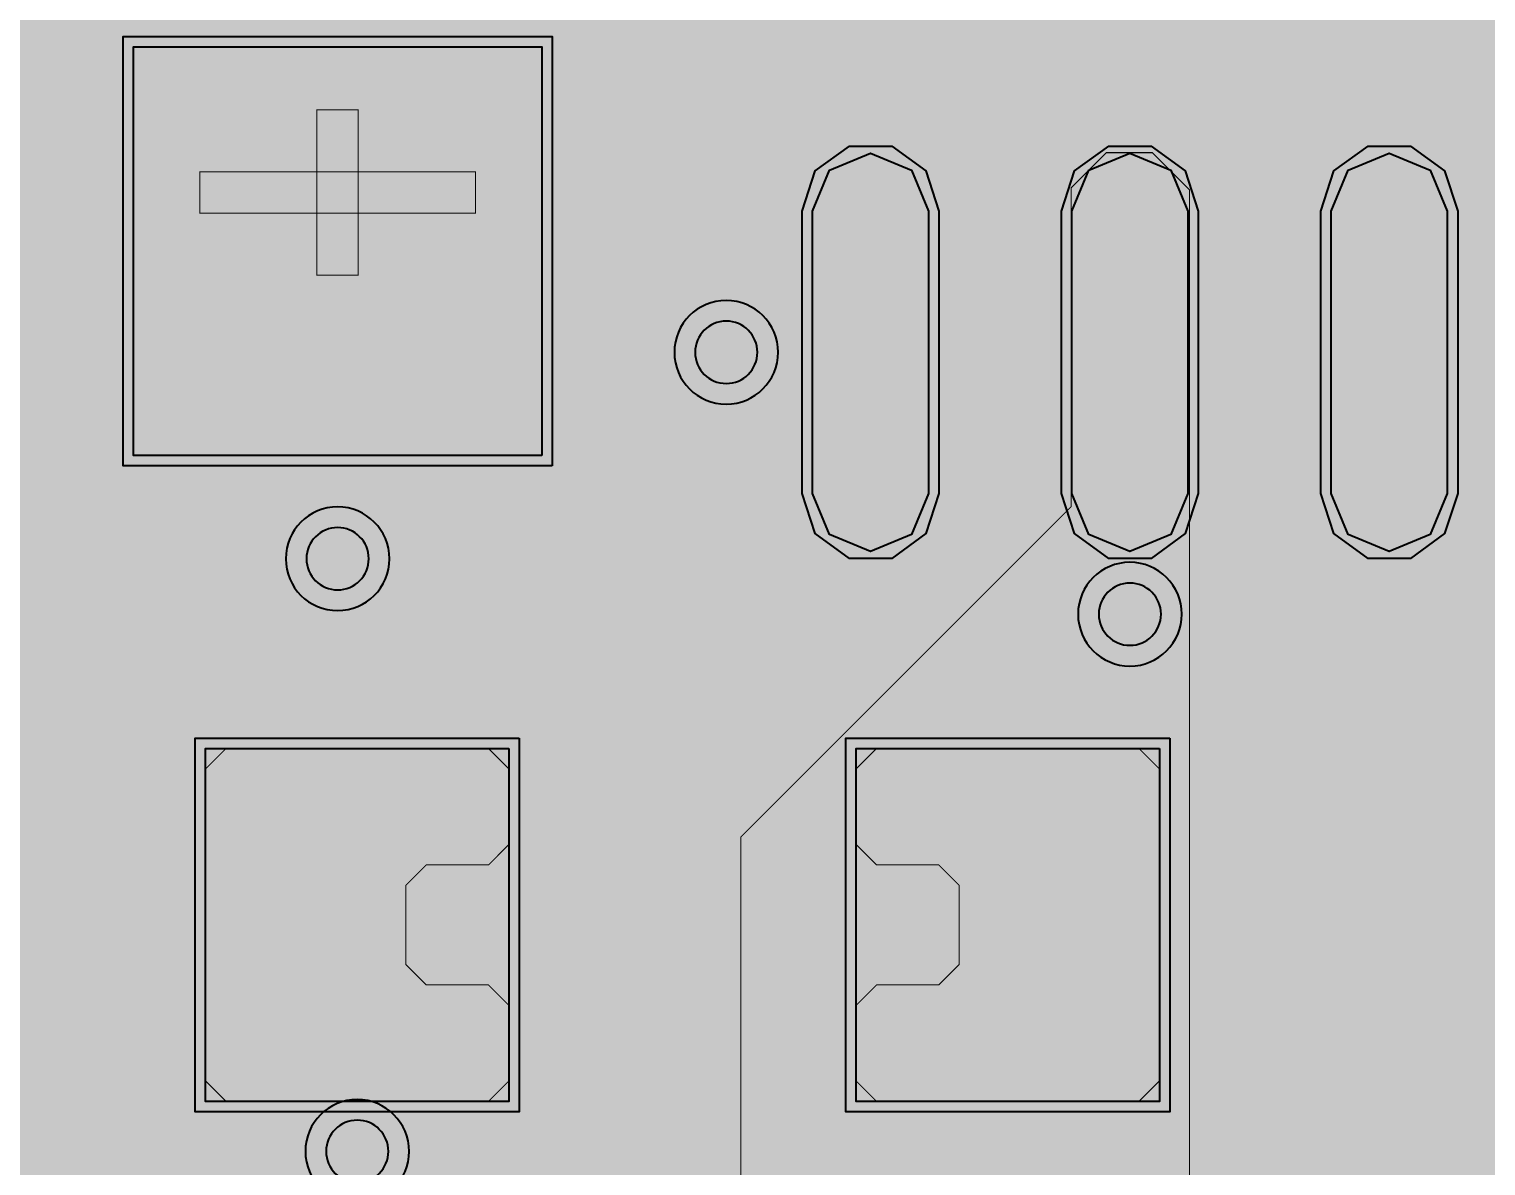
# Model space of a CAD drawing. Header units: millimetres. Extents: x -61 to 56, y -72 to 70.
# Drawn here: x 32.28 to 39.42, y 17.98 to 23.54 of the extents above; entities that cross this region are included whole.
import ezdxf

# ---------------------------------------------------------------- set-up
doc = ezdxf.new("R2010")
doc.units = ezdxf.units.MM
doc.header["$MEASUREMENT"] = 0
for name, color, linetype, true_color in [('02GND', 7, 'Continuous', 0x999966), ('03POWER', 7, 'Continuous', 0x008000), ('Bottom-Layer', 7, 'Continuous', 0x0000ff), ('Document-Layer', 7, 'Continuous', 0xffffff), ('Hole-Layer', 7, 'Continuous', 0x222222), ('Multi-Layer', 7, 'Continuous', 0xc0c0c0), ('Top-Layer', 7, 'Continuous', 0xff0000), ('Top-Paste-Mask-Layer', 7, 'Continuous', 0x808080), ('Top-Silkscreen-Layer', 7, 'Continuous', 0xffcc00), ('Top-Solder-Mask-Layer', 7, 'Continuous', 0x800080)]:
    doc.layers.add(name, color=color, linetype=linetype, true_color=true_color)

msp = doc.modelspace()

# ---------------------------------------------------------------- hatches: boundary and pattern name
at = {"layer": '02GND'}
for points in [[(-49.642, 52.1533), (49.642, 52.1533), (49.642, -62.142), (-49.642, -62.142)], [(35.0835, 21.9609), (35.1655, 21.6549), (35.3895, 21.4308), (35.6956, 21.3488), (36.0017, 21.4308), (36.2257, 21.6549), (36.3077, 21.9609), (36.2257, 22.267), (36.0017, 22.4911), (35.6956, 22.5731), (35.3895, 22.4911), (35.1655, 22.267)], [(37.0598, 20.6787), (37.1419, 20.3726), (37.3659, 20.1485), (37.672, 20.0665), (37.9781, 20.1485), (38.2021, 20.3726), (38.2841, 20.6787), (38.2021, 20.9847), (37.9781, 21.2088), (37.672, 21.2908), (37.3659, 21.2088), (37.1419, 20.9847)]]:
    msp.add_hatch(color=256, dxfattribs=at).paths.add_polyline_path(points)
at = {"layer": '03POWER'}
for points in [[(48.499, -56.0416), (48.5811, -56.3479), (48.8055, -56.572), (49.112, -56.6537), (49.4182, -56.5711), (49.642, -56.3464), (49.642, -62.142), (44.1922, -62.142), (44.3927, -61.9566), (44.4927, -61.7025), (44.4722, -61.4302), (45.1891, -61.7036), (45.9498, -61.8043), (46.7131, -61.7268), (47.438, -61.4754), (48.0854, -61.0636), (48.6204, -60.5136), (49.0141, -59.855), (49.2453, -59.1234), (49.3016, -58.3582), (49.1799, -57.6006), (48.8867, -56.8916), (48.438, -56.2692), (47.8578, -55.7672), (47.1774, -55.4124), (46.4336, -55.2241), (45.6664, -55.2125), (44.9172, -55.378), (44.2264, -55.7119), (43.6312, -56.1961), (43.1637, -56.8045), (42.8491, -57.5043), (42.7044, -58.2579), (42.7374, -59.0244), (42.9463, -59.7627), (43.3198, -60.433), (43.8378, -60.999), (-43.3618, -60.999), (-43.6207, -61.0564), (-43.831, -61.218), (-43.9533, -61.4534), (-43.9644, -61.7184), (-43.8625, -61.9632), (-43.6666, -62.142), (-49.642, -62.142), (-49.642, -56.5819), (-49.4335, -56.7975), (-49.1476, -56.8882), (-48.8529, -56.8322), (-49.1622, -57.5412), (-49.2982, -58.3027), (-49.2534, -59.075), (-49.0303, -59.8157), (-48.6412, -60.4842), (-48.1072, -61.0439), (-47.4578, -61.4642), (-46.7284, -61.722), (-45.9591, -61.8032), (-45.1921, -61.7032), (-44.4692, -61.4277), (-43.8302, -60.9917), (-43.3101, -60.4191), (-42.9374, -59.7413), (-42.7325, -58.9953), (-42.7065, -58.2222), (-42.8611, -57.4642), (-43.1876, -56.763), (-43.6682, -56.1568), (-44.2766, -55.679), (-44.9793, -55.3557), (-45.738, -55.2047), (-46.511, -55.2341), (-47.256, -55.4425), (-47.9321, -55.8184), (-48.5023, -56.3411), (-48.4998, -56.3091), (-48.499, -56.2771), (-48.499, 51.315), (-19.4026, 51.315), (-19.6295, 51.1437), (-19.7546, 50.8885), (-19.7509, 50.6043), (-19.6192, 50.3524), (-19.388, 50.1871), (-19.6578, 49.9772), (-19.7729, 49.6553), (-19.6975, 49.3219), (-19.4552, 49.0809), (-19.6839, 48.8583), (-19.7695, 48.5508), (-19.6886, 48.242), (-19.4633, 48.0159), (-19.1548, 47.934), (-18.847, 48.0185), (-18.6236, 48.2465), (-18.5453, 48.5559), (-18.6335, 48.8627), (-18.8641, 49.0834), (-18.625, 49.3243), (-18.5509, 49.6555), (-18.6646, 49.9752), (-18.9312, 50.1853), (-18.6981, 50.3494), (-18.5646, 50.6015), (-18.5597, 50.8866), (-18.6846, 51.143), (-18.9121, 51.315), (48.4255, 51.315), (48.499, 51.2415)], [(35.0835, 21.9609), (35.1655, 21.6549), (35.3895, 21.4308), (35.6956, 21.3488), (36.0017, 21.4308), (36.2257, 21.6549), (36.3077, 21.9609), (36.2257, 22.267), (36.0017, 22.4911), (35.6956, 22.5731), (35.3895, 22.4911), (35.1655, 22.267)], [(33.1805, 20.9503), (33.2625, 20.6442), (33.4866, 20.4202), (33.7927, 20.3381), (34.0987, 20.4202), (34.3228, 20.6442), (34.4048, 20.9503), (34.3228, 21.2564), (34.0987, 21.4804), (33.7927, 21.5624), (33.4866, 21.4804), (33.2625, 21.2564)], [(37.0598, 20.6787), (37.1419, 20.3726), (37.3659, 20.1485), (37.672, 20.0665), (37.9781, 20.1485), (38.2021, 20.3726), (38.2841, 20.6787), (38.2021, 20.9847), (37.9781, 21.2088), (37.672, 21.2908), (37.3659, 21.2088), (37.1419, 20.9847)], [(33.2766, 18.0485), (33.3586, 17.7424), (33.5827, 17.5184), (33.8888, 17.4363), (34.1948, 17.5184), (34.4189, 17.7424), (34.5009, 18.0485), (34.4189, 18.3546), (34.1948, 18.5786), (33.8888, 18.6606), (33.5827, 18.5786), (33.3586, 18.3546)]]:
    msp.add_hatch(color=256, dxfattribs=at).paths.add_polyline_path(points)
at = {"layer": 'Bottom-Layer'}
for points in [[(-49.642, -62.142), (-49.642, 52.1533), (49.642, 52.1533), (49.642, -62.142)], [(23.0869, 21.9609), (23.1689, 21.6549), (23.393, 21.4308), (23.699, 21.3488), (35.6723, 21.3488), (34.3978, 20.0743), (26.7457, 20.0743), (26.4167, 19.9992), (26.1529, 19.7888), (26.0065, 19.4848), (26.0065, 19.1474), (26.1529, 18.8434), (26.4167, 18.6331), (26.7457, 18.558), (34.7118, 18.558), (35.0019, 18.6157), (35.2479, 18.78), (37.0653, 20.5974), (37.16, 20.3431), (37.3554, 20.1547), (37.6131, 20.0694), (37.8823, 20.1038), (38.1102, 20.2512), (38.2519, 20.4827), (39.4016, 21.6324), (40.8249, 21.6324), (41.1258, 21.5696), (41.4193, 21.661), (41.6314, 21.8835), (41.7086, 22.181), (41.6314, 22.4786), (41.4193, 22.7011), (41.1258, 22.7925), (40.8249, 22.7297), (39.1975, 22.7297), (41.7262, 25.2584), (41.8906, 25.5044), (41.9483, 25.7945), (41.9483, 27.1671), (41.8732, 27.496), (41.6628, 27.7598), (41.3589, 27.9062), (41.0214, 27.9062), (40.7175, 27.7598), (40.5071, 27.496), (40.432, 27.1671), (40.432, 26.1085), (36.3073, 21.9838), (36.2179, 22.2801), (35.995, 22.4948), (35.6956, 22.5731), (23.699, 22.5731), (23.393, 22.4911), (23.1689, 22.267)]]:
    msp.add_hatch(color=256, dxfattribs=at).paths.add_polyline_path(points)
at = {"layer": 'Document-Layer'}
for points in [[(33.6914, 22.3385), (33.6914, 23.1486), (33.8939, 23.1486), (33.8939, 22.3385)], [(33.6914, 22.3385), (33.6914, 23.1486), (33.8939, 23.1486), (33.8939, 22.3385)], [(33.1176, 22.6423), (33.1176, 22.8448), (34.4677, 22.8448), (34.4677, 22.6423)], [(33.1176, 22.6423), (33.1176, 22.8448), (34.4677, 22.8448), (34.4677, 22.6423)]]:
    msp.add_hatch(color=256, dxfattribs=at).paths.add_polyline_path(points)
at = {"layer": 'Top-Layer'}
for points in [[(-49.642, -62.142), (-49.642, 52.1533), (49.642, 52.1533), (49.642, -62.142)], [(39.6073, 31.1852), (38.6451, 31.1852), (38.466, 31.1372), (38.3349, 31.0061), (38.2869, 30.8271), (38.2869, 29.4771), (38.3146, 29.339), (38.3934, 29.2222), (38.3934, 28.3961), (38.3236, 28.2355), (38.2997, 28.0621), (38.2997, 26.6802), (38.3779, 26.3732), (38.5933, 26.1409), (38.8935, 26.0397), (39.2056, 26.0944), (39.4536, 26.2917), (39.5771, 26.5834), (39.61, 26.4564), (39.668, 26.3388), (39.7198, 26.1673), (39.8241, 26.0216), (40.2546, 25.5911), (40.4326, 25.4722), (40.6426, 25.4304), (41.3773, 25.4304), (41.3688, 25.3861), (41.3659, 25.3411), (41.3659, 24.8912), (39.8241, 23.3494), (39.7102, 23.1831), (39.664, 22.9869), (39.6087, 22.8721), (39.5771, 22.7487), (39.433, 23.0661), (39.1443, 23.2615), (38.796, 23.2774), (38.4908, 23.1089), (38.3185, 22.8058), (38.2844, 22.916), (38.217, 23.0096), (38.1743, 23.0524), (38.1263, 23.1061), (38.0726, 23.154), (38.035, 23.1916), (37.9188, 23.2692), (37.7818, 23.2965), (37.5568, 23.2965), (37.4197, 23.2692), (37.3035, 23.1916), (37.2243, 23.1124), (37.2179, 23.1061), (37.2115, 23.0996), (37.1308, 23.0189), (37.0598, 22.9178), (37.0274, 22.7986), (36.8868, 23.0733), (36.6343, 23.2508), (36.3282, 23.2899), (36.0391, 23.1818), (35.8339, 22.9514), (35.7597, 22.6519), (35.7597, 22.5731), (35.6956, 22.5731), (35.3895, 22.4911), (35.1655, 22.267), (35.0835, 21.9609), (35.1655, 21.6549), (35.3895, 21.4308), (35.6956, 21.3488), (35.7597, 21.3488), (35.7597, 21.27), (35.8307, 20.9766), (36.0279, 20.748), (36.3077, 20.6347), (35.5133, 19.8403), (35.4357, 19.7241), (35.4084, 19.587), (35.4084, 15.0517), (35.4357, 14.9147), (35.5133, 14.7985), (35.8624, 14.4494), (35.9786, 14.3718), (36.1156, 14.3445), (37.6112, 14.3445), (37.7483, 14.3718), (37.8645, 14.4494), (38.217, 14.8019), (38.2946, 14.9181), (38.3219, 15.0552), (38.3219, 21.1028), (38.3517, 21.0168), (38.3934, 20.936), (38.3934, 20.7057), (38.4352, 20.4957), (38.5541, 20.3177), (38.7748, 20.097), (38.9528, 19.9781), (39.1627, 19.9364), (42.492, 19.9364), (42.702, 19.9781), (42.88, 20.0971), (43.9173, 21.1344), (44.7544, 21.1344), (44.9334, 21.1824), (45.0645, 21.3135), (45.1125, 21.4925), (45.1125, 21.6324), (45.2537, 21.6324), (45.2537, 21.4925), (45.3017, 21.3135), (45.4328, 21.1824), (45.6118, 21.1344), (46.7444, 21.1344), (46.9234, 21.1824), (47.0545, 21.3135), (47.1025, 21.4925), (47.1025, 22.8696), (47.0545, 23.0486), (46.9234, 23.1797), (46.7444, 23.2277), (45.6118, 23.2277), (45.4328, 23.1797), (45.3017, 23.0486), (45.2537, 22.8696), (45.2537, 22.7297), (45.1125, 22.7297), (45.1125, 22.8696), (45.0645, 23.0486), (44.9334, 23.1797), (44.7544, 23.2277), (43.6218, 23.2277), (43.4427, 23.1797), (43.3117, 23.0486), (43.2637, 22.8696), (43.2637, 22.0325), (43.1125, 21.8813), (43.1125, 22.8696), (43.0645, 23.0486), (42.9334, 23.1797), (42.7544, 23.2277), (41.6218, 23.2277), (41.4427, 23.1797), (41.3117, 23.0486), (41.2637, 22.8696), (41.2637, 22.7699), (41.0534, 22.7917), (40.8483, 22.7406), (40.8426, 22.7748), (40.835, 22.8085), (41.6644, 23.6379), (41.6941, 23.6342), (41.7241, 23.6329), (43.1341, 23.6329), (43.3132, 23.6809), (43.4442, 23.812), (43.4922, 23.991), (43.4922, 25.3411), (43.4658, 25.4762), (43.3903, 25.5913), (43.9193, 26.1204), (44.7564, 26.1204), (44.9354, 26.1684), (45.0665, 26.2995), (45.1145, 26.4785), (45.1145, 26.6184), (45.2557, 26.6184), (45.2557, 26.4785), (45.3037, 26.2995), (45.4348, 26.1684), (45.6138, 26.1204), (46.7464, 26.1204), (46.9254, 26.1684), (47.0565, 26.2995), (47.1045, 26.4785), (47.1045, 27.8556), (47.0565, 28.0346), (46.9254, 28.1657), (46.7464, 28.2137), (45.6138, 28.2137), (45.4348, 28.1657), (45.3037, 28.0346), (45.2557, 27.8556), (45.2557, 27.7157), (45.1145, 27.7157), (45.1145, 27.8556), (45.0665, 28.0346), (44.9354, 28.1657), (44.7564, 28.2137), (43.6238, 28.2137), (43.4447, 28.1657), (43.3137, 28.0346), (43.2657, 27.8556), (43.2657, 27.0185), (43.1145, 26.8674), (43.1145, 27.8556), (43.0665, 28.0346), (42.9354, 28.1657), (42.7564, 28.2137), (41.6238, 28.2137), (41.3965, 28.1323), (41.2725, 27.9252), (41.1901, 27.9252), (41.0178, 27.9053), (40.8544, 27.8468), (40.8544, 28.0621), (40.7763, 28.3691), (40.5609, 28.6014), (40.2606, 28.7026), (39.9486, 28.6479), (39.7006, 28.4506), (39.5771, 28.1589), (39.5457, 28.2818), (39.4907, 28.3961), (39.4907, 29.1189), (40.0551, 29.1189), (40.2342, 29.1669), (40.3652, 29.298), (40.4132, 29.4771), (40.4132, 30.4393), (41.3013, 31.3274), (42.0553, 31.3274), (42.2344, 31.3754), (42.3655, 31.5065), (42.4135, 31.6856), (42.4135, 33.0626), (42.3655, 33.2416), (42.2344, 33.3727), (42.0553, 33.4207), (40.9228, 33.4207), (40.7437, 33.3727), (40.6127, 33.2416), (40.5647, 33.0626), (40.5647, 32.1426), (40.4135, 31.9914), (40.4135, 33.0626), (40.3655, 33.2416), (40.2344, 33.3727), (40.0553, 33.4207), (38.9228, 33.4207), (38.7437, 33.3727), (38.6127, 33.2416), (38.5647, 33.0626), (38.5647, 32.9227), (38.4182, 32.9227), (38.4182, 33.0491), (38.3702, 33.2281), (38.2391, 33.3592), (38.0601, 33.4072), (36.6501, 33.4072), (36.471, 33.3592), (36.3399, 33.2281), (36.2919, 33.0491), (36.2919, 31.6991), (36.3399, 31.52), (36.471, 31.3889), (36.6501, 31.3409), (38.0601, 31.3409), (38.2391, 31.3889), (38.3702, 31.52), (38.4182, 31.6991), (38.4182, 31.8254), (38.5647, 31.8254), (38.5647, 31.6856), (38.6127, 31.5065), (38.7437, 31.3754), (38.9228, 31.3274), (39.7495, 31.3274)], [(34.7927, 21.4561), (32.7927, 21.4561), (32.7927, 23.4561), (34.7927, 23.4561)], [(37.384, 22.7656), (37.5568, 22.9384), (37.7818, 22.9384), (37.9638, 22.7564), (37.9638, 15.0552), (37.6112, 14.7027), (36.1156, 14.7027), (35.7666, 15.0517), (35.7666, 19.587), (37.384, 21.2045)], [(36.6863, 21.27), (36.603, 21.0691), (36.4021, 20.9858), (36.2011, 21.0691), (36.1179, 21.27), (36.1179, 22.6519), (36.2011, 22.8528), (36.4021, 22.9361), (36.603, 22.8528), (36.6863, 22.6519)], [(37.9563, 21.27), (37.873, 21.0691), (37.6721, 20.9858), (37.4711, 21.0691), (37.3879, 21.27), (37.3879, 22.6519), (37.4711, 22.8528), (37.6721, 22.9361), (37.873, 22.8528), (37.9563, 22.6519)], [(39.2263, 21.27), (39.143, 21.0691), (38.9421, 20.9858), (38.7411, 21.0691), (38.6579, 21.27), (38.6579, 22.6519), (38.7411, 22.8528), (38.9421, 22.9361), (39.143, 22.8528), (39.2263, 22.6519)], [(34.6313, 20.0212), (34.6313, 18.2933), (33.1463, 18.2933), (33.1463, 20.0212)], [(37.8164, 20.0212), (37.8164, 18.2933), (36.3314, 18.2933), (36.3314, 20.0212)]]:
    msp.add_hatch(color=256, dxfattribs=at).paths.add_polyline_path(points)
at = {"layer": 'Top-Paste-Mask-Layer'}
for points in [[(34.7927, 21.4561), (32.7927, 21.4561), (32.7927, 23.4561), (34.7927, 23.4561)], [(36.6863, 21.27), (36.603, 21.0691), (36.4021, 20.9858), (36.2011, 21.0691), (36.1179, 21.27), (36.1179, 22.6519), (36.2011, 22.8528), (36.4021, 22.9361), (36.603, 22.8528), (36.6863, 22.6519)], [(37.9563, 21.27), (37.873, 21.0691), (37.6721, 20.9858), (37.4711, 21.0691), (37.3879, 21.27), (37.3879, 22.6519), (37.4711, 22.8528), (37.6721, 22.9361), (37.873, 22.8528), (37.9563, 22.6519)], [(39.2263, 21.27), (39.143, 21.0691), (38.9421, 20.9858), (38.7411, 21.0691), (38.6579, 21.27), (38.6579, 22.6519), (38.7411, 22.8528), (38.9421, 22.9361), (39.143, 22.8528), (39.2263, 22.6519)], [(34.6313, 19.9213), (34.6313, 19.551), (34.5313, 19.451), (34.2264, 19.451), (34.1264, 19.351), (34.1264, 18.9635), (34.2264, 18.8635), (34.5313, 18.8635), (34.6313, 18.7635), (34.6313, 18.3932), (34.5313, 18.2932), (33.2463, 18.2932), (33.1463, 18.3932), (33.1463, 19.9213), (33.2463, 20.0213), (34.5313, 20.0213)], [(34.6313, 19.9213), (34.6313, 19.551), (34.5313, 19.451), (34.2264, 19.451), (34.1264, 19.351), (34.1264, 18.9635), (34.2264, 18.8635), (34.5313, 18.8635), (34.6313, 18.7635), (34.6313, 18.3932), (34.5313, 18.2932), (33.2463, 18.2932), (33.1463, 18.3932), (33.1463, 19.9213), (33.2463, 20.0213), (34.5313, 20.0213)], [(36.3314, 19.9213), (36.4314, 20.0213), (37.7163, 20.0213), (37.8163, 19.9213), (37.8163, 18.3932), (37.7163, 18.2932), (36.4314, 18.2932), (36.3314, 18.3932), (36.3314, 18.7635), (36.4314, 18.8635), (36.7363, 18.8635), (36.8363, 18.9635), (36.8363, 19.351), (36.7363, 19.451), (36.4314, 19.451), (36.3314, 19.551)], [(36.3314, 19.9213), (36.4314, 20.0213), (37.7163, 20.0213), (37.8163, 19.9213), (37.8163, 18.3932), (37.7163, 18.2932), (36.4314, 18.2932), (36.3314, 18.3932), (36.3314, 18.7635), (36.4314, 18.8635), (36.7363, 18.8635), (36.8363, 18.9635), (36.8363, 19.351), (36.7363, 19.451), (36.4314, 19.451), (36.3314, 19.551)]]:
    msp.add_hatch(color=256, dxfattribs=at).paths.add_polyline_path(points)
at = {"layer": 'Top-Solder-Mask-Layer'}
for points in [[(34.8435, 21.4053), (32.7419, 21.4053), (32.7419, 23.5069), (34.8435, 23.5069)], [(36.7371, 21.27), (36.6731, 21.0731), (36.5056, 20.9514), (36.2986, 20.9514), (36.1311, 21.0731), (36.0671, 21.27), (36.0671, 22.6519), (36.1311, 22.8488), (36.2986, 22.9705), (36.5056, 22.9705), (36.6731, 22.8488), (36.7371, 22.6519)], [(38.0071, 21.27), (37.9431, 21.0731), (37.7756, 20.9514), (37.5686, 20.9514), (37.4011, 21.0731), (37.3371, 21.27), (37.3371, 22.6519), (37.4011, 22.8488), (37.5686, 22.9705), (37.7756, 22.9705), (37.9431, 22.8488), (38.0071, 22.6519)], [(39.2771, 21.27), (39.2131, 21.0731), (39.0456, 20.9514), (38.8386, 20.9514), (38.6711, 21.0731), (38.6071, 21.27), (38.6071, 22.6519), (38.6711, 22.8488), (38.8386, 22.9705), (39.0456, 22.9705), (39.2131, 22.8488), (39.2771, 22.6519)], [(34.6821, 20.072), (34.6821, 18.2425), (33.0955, 18.2425), (33.0955, 20.072)], [(37.8672, 20.072), (37.8672, 18.2425), (36.2806, 18.2425), (36.2806, 20.072)]]:
    msp.add_hatch(color=256, dxfattribs=at).paths.add_polyline_path(points)

# ---------------------------------------------------------------- linework, layer by layer
at = {"layer": '02GND', "const_width": 0.0508}
for points in [[(35.0835, 21.9609), (35.1655, 21.6549), (35.3895, 21.4308), (35.6956, 21.3488), (36.0017, 21.4308), (36.2257, 21.6549), (36.3077, 21.9609), (36.2257, 22.267), (36.0017, 22.4911), (35.6956, 22.5731), (35.3895, 22.4911), (35.1655, 22.267)], [(37.0598, 20.6787), (37.1419, 20.3726), (37.3659, 20.1485), (37.672, 20.0665), (37.9781, 20.1485), (38.2021, 20.3726), (38.2841, 20.6787), (38.2021, 20.9847), (37.9781, 21.2088), (37.672, 21.2908), (37.3659, 21.2088), (37.1419, 20.9847)]]:
    msp.add_lwpolyline(points, close=True, dxfattribs=at)
at = {"layer": '03POWER', "const_width": 0.0508}
for points in [[(35.0835, 21.9609), (35.1655, 21.6549), (35.3895, 21.4308), (35.6956, 21.3488), (36.0017, 21.4308), (36.2257, 21.6549), (36.3077, 21.9609), (36.2257, 22.267), (36.0017, 22.4911), (35.6956, 22.5731), (35.3895, 22.4911), (35.1655, 22.267)], [(33.1805, 20.9503), (33.2625, 20.6442), (33.4866, 20.4202), (33.7927, 20.3381), (34.0987, 20.4202), (34.3228, 20.6442), (34.4048, 20.9503), (34.3228, 21.2564), (34.0987, 21.4804), (33.7927, 21.5624), (33.4866, 21.4804), (33.2625, 21.2564)], [(37.0598, 20.6787), (37.1419, 20.3726), (37.3659, 20.1485), (37.672, 20.0665), (37.9781, 20.1485), (38.2021, 20.3726), (38.2841, 20.6787), (38.2021, 20.9847), (37.9781, 21.2088), (37.672, 21.2908), (37.3659, 21.2088), (37.1419, 20.9847)], [(33.2766, 18.0485), (33.3586, 17.7424), (33.5827, 17.5184), (33.8888, 17.4363), (34.1948, 17.5184), (34.4189, 17.7424), (34.5009, 18.0485), (34.4189, 18.3546), (34.1948, 18.5786), (33.8888, 18.6606), (33.5827, 18.5786), (33.3586, 18.3546)]]:
    msp.add_lwpolyline(points, close=True, dxfattribs=at)
at = {"layer": 'Bottom-Layer'}
for points, const_width in [([(41.1901, 25.7945), (34.7118, 19.3161)], 0.8), ([(40.432, 26.1085), (36.3073, 21.9838), (36.2179, 22.2801), (35.995, 22.4948), (35.6956, 22.5731), (23.699, 22.5731)], 0.0508), ([(40.8249, 22.7297), (39.1975, 22.7297), (41.7262, 25.2584)], 0.0508), ([(39.1744, 22.181), (37.672, 20.6787)], 0.381), ([(41.0964, 22.181), (39.1744, 22.181)], 0.381), ([(23.699, 21.9609), (35.6956, 21.9609)], 0.508), ([(26.7457, 18.558), (34.7118, 18.558), (35.0019, 18.6157), (35.2479, 18.78), (37.0653, 20.5974), (37.16, 20.3431), (37.3554, 20.1547), (37.6131, 20.0694), (37.8823, 20.1038), (38.1102, 20.2512), (38.2519, 20.4827), (39.4016, 21.6324), (40.8249, 21.6324)], 0.0508), ([(23.699, 21.3488), (35.6723, 21.3488), (34.3978, 20.0743), (26.7457, 20.0743)], 0.0508), ([(26.7457, 19.3161), (34.7118, 19.3161)], 0.8)]:
    msp.add_lwpolyline(points, dxfattribs=dict(at, const_width=const_width))
at = {"layer": 'Document-Layer', "const_width": 0.00508}
for points in [[(33.6914, 22.3385), (33.6914, 23.1486), (33.8939, 23.1486), (33.8939, 22.3385)], [(33.6914, 22.3385), (33.6914, 23.1486), (33.8939, 23.1486), (33.8939, 22.3385)], [(33.1176, 22.6423), (33.1176, 22.8448), (34.4677, 22.8448), (34.4677, 22.6423)], [(33.1176, 22.6423), (33.1176, 22.8448), (34.4677, 22.8448), (34.4677, 22.6423)]]:
    msp.add_lwpolyline(points, close=True, dxfattribs=at)
at = {"layer": 'Document-Layer', "const_width": 0.3}
msp.add_lwpolyline([(36.252, 21.266, 1), (36.5522, 21.266, 1)], format="xyb", close=True, dxfattribs=at)
msp.add_lwpolyline([(36.252, 21.266, 1), (36.5522, 21.266, 1)], format="xyb", close=True, dxfattribs=at)
at = {"layer": 'Hole-Layer'}
for points in [[(35.5431, 21.9609, 1), (35.8481, 21.9609, 1)], [(33.6402, 20.9503, 1), (33.9452, 20.9503, 1)], [(37.5195, 20.6787, 1), (37.8245, 20.6787, 1)], [(33.7363, 18.0485, 1), (34.0413, 18.0485, 1)]]:
    msp.add_lwpolyline(points, format="xyb", close=True, dxfattribs=at)
at = {"layer": 'Multi-Layer'}
for points in [[(35.4416, 21.9609, 1), (35.9496, 21.9609, 1)], [(33.5387, 20.9503, 1), (34.0467, 20.9503, 1)], [(37.418, 20.6787, 1), (37.926, 20.6787, 1)], [(33.6348, 18.0485, 1), (34.1428, 18.0485, 1)]]:
    msp.add_lwpolyline(points, format="xyb", close=True, dxfattribs=at)
at = {"layer": 'Top-Layer'}
for points in [[(34.7927, 21.4561), (32.7927, 21.4561), (32.7927, 23.4561), (34.7927, 23.4561)], [(36.6863, 21.27), (36.603, 21.0691), (36.4021, 20.9858), (36.2011, 21.0691), (36.1179, 21.27), (36.1179, 22.6519), (36.2011, 22.8528), (36.4021, 22.9361), (36.603, 22.8528), (36.6863, 22.6519)], [(37.9563, 21.27), (37.873, 21.0691), (37.6721, 20.9858), (37.4711, 21.0691), (37.3879, 21.27), (37.3879, 22.6519), (37.4711, 22.8528), (37.6721, 22.9361), (37.873, 22.8528), (37.9563, 22.6519)], [(39.2263, 21.27), (39.143, 21.0691), (38.9421, 20.9858), (38.7411, 21.0691), (38.6579, 21.27), (38.6579, 22.6519), (38.7411, 22.8528), (38.9421, 22.9361), (39.143, 22.8528), (39.2263, 22.6519)], [(34.6313, 20.0212), (34.6313, 18.2933), (33.1463, 18.2933), (33.1463, 20.0212)], [(37.8164, 20.0212), (37.8164, 18.2933), (36.3314, 18.2933), (36.3314, 20.0212)]]:
    msp.add_lwpolyline(points, close=True, dxfattribs=at)
for points, const_width in [([(39.5771, 22.7487), (39.433, 23.0661), (39.1443, 23.2615), (38.796, 23.2774), (38.4908, 23.1089), (38.3185, 22.8058), (38.2844, 22.916), (38.217, 23.0096), (38.1743, 23.0524), (38.1263, 23.1061), (38.0726, 23.154), (38.035, 23.1916), (37.9188, 23.2692), (37.7818, 23.2965), (37.5568, 23.2965), (37.4197, 23.2692), (37.3035, 23.1916), (37.2243, 23.1124), (37.2179, 23.1061), (37.2115, 23.0996), (37.1308, 23.0189), (37.0598, 22.9178), (37.0274, 22.7986), (36.8868, 23.0733), (36.6343, 23.2508), (36.3282, 23.2899), (36.0391, 23.1818), (35.8339, 22.9514), (35.7597, 22.6519), (35.7597, 22.5731), (35.6956, 22.5731), (35.3895, 22.4911), (35.1655, 22.267), (35.0835, 21.9609), (35.1655, 21.6549), (35.3895, 21.4308), (35.6956, 21.3488), (35.7597, 21.3488), (35.7597, 21.27), (35.8307, 20.9766), (36.0279, 20.748), (36.3077, 20.6347), (35.5133, 19.8403), (35.4357, 19.7241), (35.4084, 19.587), (35.4084, 15.0517)], 0.0508), ([(33.7927, 22.4561), (33.7927, 20.9503)], 0.508), ([(36.4021, 21.9609), (35.6956, 21.9609)], 0.508), ([(38.9421, 21.9609), (38.9421, 20.7057)], 0.381), ([(38.3219, 15.0552), (38.3219, 21.1028), (38.3517, 21.0168), (38.3934, 20.936), (38.3934, 20.7057), (38.4352, 20.4957), (38.5541, 20.3177), (38.7748, 20.097), (38.9528, 19.9781), (39.1627, 19.9364), (42.492, 19.9364)], 0.0508), ([(38.9421, 20.7057), (39.1627, 20.485)], 0.381), ([(39.1627, 20.485), (42.492, 20.485)], 0.381), ([(33.8888, 19.1573), (33.8888, 18.0485)], 0.381)]:
    msp.add_lwpolyline(points, dxfattribs=dict(at, const_width=const_width))
at = {"layer": 'Top-Layer', "const_width": 0.00508}
msp.add_lwpolyline([(37.384, 22.7656), (37.5568, 22.9384), (37.7818, 22.9384), (37.9638, 22.7564), (37.9638, 15.0552), (37.6112, 14.7027), (36.1156, 14.7027), (35.7666, 15.0517), (35.7666, 19.587), (37.384, 21.2045)], close=True, dxfattribs=at)
at = {"layer": 'Top-Paste-Mask-Layer'}
for points in [[(34.7927, 21.4561), (32.7927, 21.4561), (32.7927, 23.4561), (34.7927, 23.4561)], [(36.6863, 21.27), (36.603, 21.0691), (36.4021, 20.9858), (36.2011, 21.0691), (36.1179, 21.27), (36.1179, 22.6519), (36.2011, 22.8528), (36.4021, 22.9361), (36.603, 22.8528), (36.6863, 22.6519)], [(37.9563, 21.27), (37.873, 21.0691), (37.6721, 20.9858), (37.4711, 21.0691), (37.3879, 21.27), (37.3879, 22.6519), (37.4711, 22.8528), (37.6721, 22.9361), (37.873, 22.8528), (37.9563, 22.6519)], [(39.2263, 21.27), (39.143, 21.0691), (38.9421, 20.9858), (38.7411, 21.0691), (38.6579, 21.27), (38.6579, 22.6519), (38.7411, 22.8528), (38.9421, 22.9361), (39.143, 22.8528), (39.2263, 22.6519)]]:
    msp.add_lwpolyline(points, close=True, dxfattribs=at)
at = {"layer": 'Top-Paste-Mask-Layer', "const_width": 0.00508}
for points in [[(34.6313, 19.9213), (34.6313, 19.551), (34.5313, 19.451), (34.2264, 19.451), (34.1264, 19.351), (34.1264, 18.9635), (34.2264, 18.8635), (34.5313, 18.8635), (34.6313, 18.7635), (34.6313, 18.3932), (34.5313, 18.2932), (33.2463, 18.2932), (33.1463, 18.3932), (33.1463, 19.9213), (33.2463, 20.0213), (34.5313, 20.0213)], [(34.6313, 19.9213), (34.6313, 19.551), (34.5313, 19.451), (34.2264, 19.451), (34.1264, 19.351), (34.1264, 18.9635), (34.2264, 18.8635), (34.5313, 18.8635), (34.6313, 18.7635), (34.6313, 18.3932), (34.5313, 18.2932), (33.2463, 18.2932), (33.1463, 18.3932), (33.1463, 19.9213), (33.2463, 20.0213), (34.5313, 20.0213)], [(36.3314, 19.9213), (36.4314, 20.0213), (37.7163, 20.0213), (37.8163, 19.9213), (37.8163, 18.3932), (37.7163, 18.2932), (36.4314, 18.2932), (36.3314, 18.3932), (36.3314, 18.7635), (36.4314, 18.8635), (36.7363, 18.8635), (36.8363, 18.9635), (36.8363, 19.351), (36.7363, 19.451), (36.4314, 19.451), (36.3314, 19.551)], [(36.3314, 19.9213), (36.4314, 20.0213), (37.7163, 20.0213), (37.8163, 19.9213), (37.8163, 18.3932), (37.7163, 18.2932), (36.4314, 18.2932), (36.3314, 18.3932), (36.3314, 18.7635), (36.4314, 18.8635), (36.7363, 18.8635), (36.8363, 18.9635), (36.8363, 19.351), (36.7363, 19.451), (36.4314, 19.451), (36.3314, 19.551)]]:
    msp.add_lwpolyline(points, close=True, dxfattribs=at)
at = {"layer": 'Top-Silkscreen-Layer'}
for points, const_width in [([(32.3664, 27.2522), (32.3664, 22.0599)], 0.1524), ([(32.3664, 27.2522), (32.3664, 22.0599)], 0.1524), ([(35.2189, 27.2522), (35.2189, 22.0599)], 0.1524), ([(35.2189, 27.2522), (35.2189, 22.0599)], 0.1524), ([(35.8071, 23.1661), (35.8071, 23.9395)], 0.254), ([(35.8071, 23.1661), (35.8071, 23.9395)], 0.254), ([(35.8071, 23.1661), (40.8071, 23.1661)], 0.254), ([(35.8071, 23.1661), (40.8071, 23.1661)], 0.254), ([(32.617, 22.0628), (32.3778, 22.0561)], 0.1524), ([(32.617, 22.0628), (32.3778, 22.0561)], 0.1524), ([(35.2189, 22.0599), (34.9796, 22.0532)], 0.1524), ([(35.2189, 22.0599), (34.9796, 22.0532)], 0.1524), ([(34.5551, 20.2499), (33.0701, 20.2499)], 0.1524), ([(34.5551, 20.2499), (33.0701, 20.2499)], 0.1524), ([(36.4076, 20.2499), (37.8925, 20.2499)], 0.1524), ([(36.4076, 20.2499), (37.8925, 20.2499)], 0.1524), ([(32.9177, 20.0975), (32.9177, 18.217)], 0.1524), ([(32.9177, 20.0975), (32.9177, 18.217)], 0.1524), ([(38.0449, 20.0975), (38.0449, 18.217)], 0.1524), ([(38.0449, 20.0975), (38.0449, 18.217)], 0.1524), ([(33.0701, 18.0646), (34.5551, 18.0646)], 0.1524), ([(33.0701, 18.0646), (34.5551, 18.0646)], 0.1524), ([(37.8925, 18.0646), (36.4076, 18.0646)], 0.1524), ([(37.8925, 18.0646), (36.4076, 18.0646)], 0.1524)]:
    msp.add_lwpolyline(points, dxfattribs=dict(at, const_width=const_width))
at = {"layer": 'Top-Silkscreen-Layer', "const_width": 0.3}
msp.add_lwpolyline([(36.379, 23.65, 1), (36.6792, 23.65, 1)], format="xyb", close=True, dxfattribs=at)
msp.add_lwpolyline([(36.379, 23.65, 1), (36.6792, 23.65, 1)], format="xyb", close=True, dxfattribs=at)
at = {"layer": 'Top-Silkscreen-Layer', "const_width": 0.1524}
for points in [[(33.0701, 20.2499, 0.414), (32.9177, 20.0975)], [(33.0701, 20.2499, 0.414), (32.9177, 20.0975)], [(37.8925, 20.2499, -0.414), (38.0449, 20.0975)], [(37.8925, 20.2499, -0.414), (38.0449, 20.0975)], [(32.9177, 18.217, 0.414), (33.0701, 18.0646)], [(32.9177, 18.217, 0.414), (33.0701, 18.0646)], [(38.0449, 18.217, -0.414), (37.8925, 18.0646)], [(38.0449, 18.217, -0.414), (37.8925, 18.0646)]]:
    msp.add_lwpolyline(points, format="xyb", dxfattribs=at)
at = {"layer": 'Top-Solder-Mask-Layer'}
for points in [[(34.8435, 21.4053), (32.7419, 21.4053), (32.7419, 23.5069), (34.8435, 23.5069)], [(36.7371, 21.27), (36.6731, 21.0731), (36.5056, 20.9514), (36.2986, 20.9514), (36.1311, 21.0731), (36.0671, 21.27), (36.0671, 22.6519), (36.1311, 22.8488), (36.2986, 22.9705), (36.5056, 22.9705), (36.6731, 22.8488), (36.7371, 22.6519)], [(38.0071, 21.27), (37.9431, 21.0731), (37.7756, 20.9514), (37.5686, 20.9514), (37.4011, 21.0731), (37.3371, 21.27), (37.3371, 22.6519), (37.4011, 22.8488), (37.5686, 22.9705), (37.7756, 22.9705), (37.9431, 22.8488), (38.0071, 22.6519)], [(39.2771, 21.27), (39.2131, 21.0731), (39.0456, 20.9514), (38.8386, 20.9514), (38.6711, 21.0731), (38.6071, 21.27), (38.6071, 22.6519), (38.6711, 22.8488), (38.8386, 22.9705), (39.0456, 22.9705), (39.2131, 22.8488), (39.2771, 22.6519)], [(34.6821, 20.072), (34.6821, 18.2425), (33.0955, 18.2425), (33.0955, 20.072)], [(37.8672, 20.072), (37.8672, 18.2425), (36.2806, 18.2425), (36.2806, 20.072)]]:
    msp.add_lwpolyline(points, close=True, dxfattribs=at)

doc.saveas('drawing.dxf')
